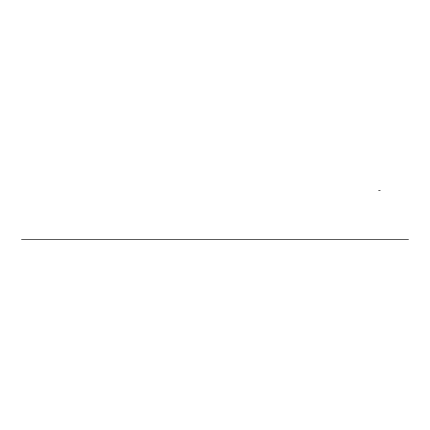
<?xml version="1.0" encoding="UTF-8"?>
<svg xmlns="http://www.w3.org/2000/svg" width="430" height="430" viewBox="0 0 430 430"><rect width="100%" height="100%" fill="white"/><g stroke="black" fill="none" stroke-linecap="round" stroke-linejoin="round"><path stroke-width="0.64" d="M378.604 190.334L380.244 190.334M21.5 239.666L408.5 239.666"/></g></svg>
